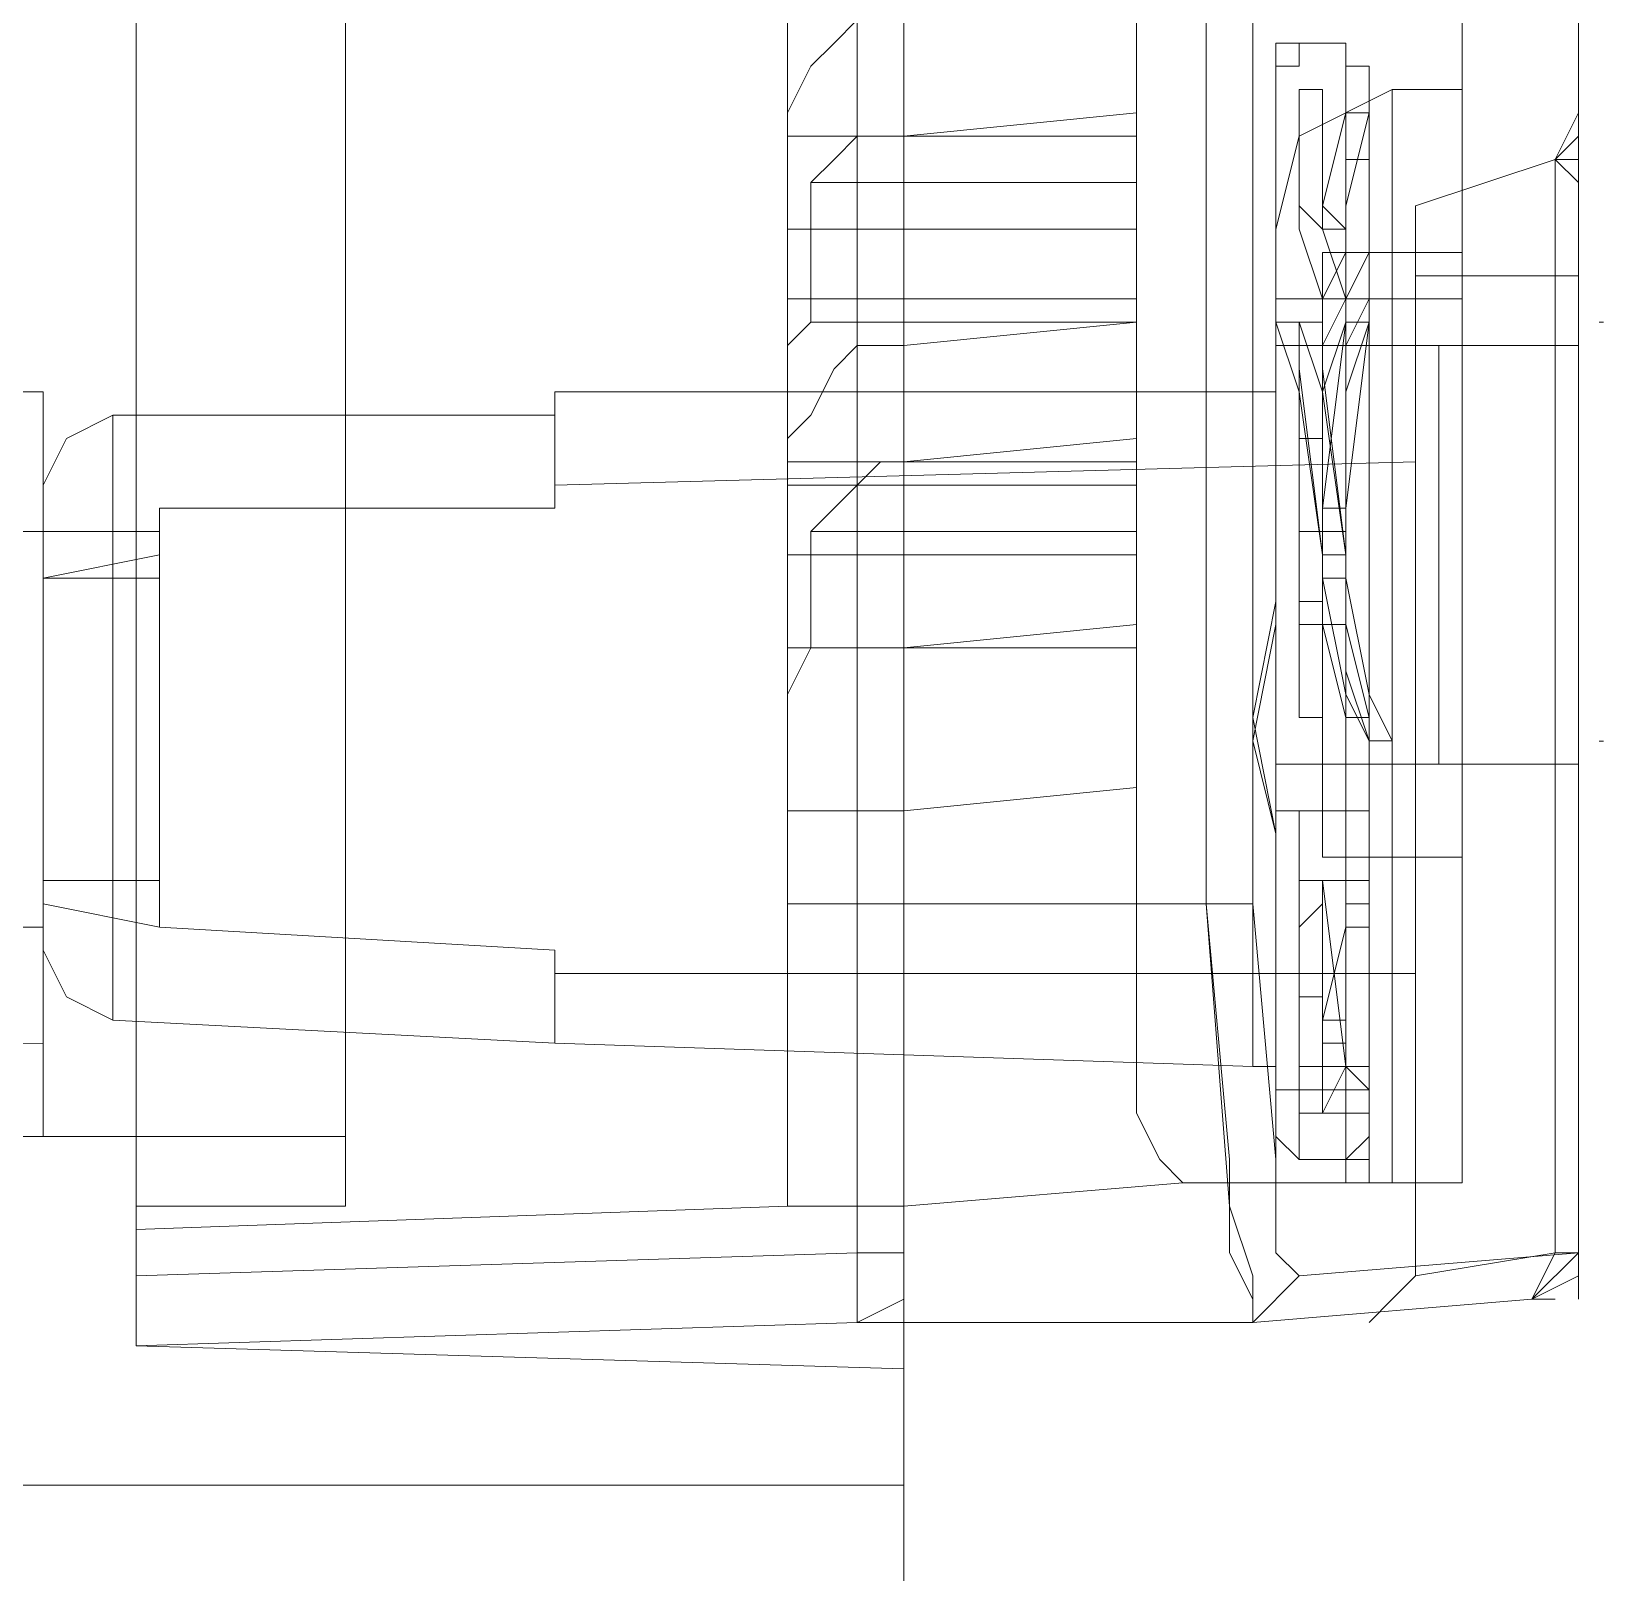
# Model space of a CAD drawing. Header units: millimetres. Extents: x -305 to 1353, y -289 to 1176.
# Drawn here: x -282.901 to -279.106, y 421.489 to 425.21 of the extents above; entities that cross this region are included whole.
import ezdxf

# ---------------------------------------------------------------- set-up
doc = ezdxf.new("R2010")
doc.units = ezdxf.units.MM
doc.header["$MEASUREMENT"] = 0
doc.layers.add('PDF_0', color=7, linetype='Continuous')

msp = doc.modelspace()

# ---------------------------------------------------------------- linework, layer by layer
at = {"layer": 'PDF_0', "lineweight": 18}
for points in [[(-280.7948, 474.5436), (-280.7948, 421.7559), (-280.7948, 421.6998), (-282.9287, 421.6998), (-282.9287, 421.7559), (-282.9287, 423.2722), (-297.5296, 423.2722), (-297.5296, 421.8121), (-297.5296, 421.6998), (-298.0912, 421.6998), (-298.0912, 421.8121), (-298.0912, 427.2593)], [(-279.8401, 472.0727), (-279.8963, 472.0166), (-279.9524, 471.7919), (-279.9524, 471.1181), (-279.9524, 423.1037), (-279.8963, 422.486), (-279.8963, 422.2613), (-279.8401, 422.2052), (-279.1662, 422.2613), (-279.1662, 423.4406), (-279.1662, 424.4515), (-279.1662, 424.6199), (-279.1662, 424.9007), (-279.1662, 425.013), (-279.1662, 424.9007), (-279.1662, 424.6199), (-279.1662, 424.7884), (-279.1662, 424.9007)], [(-279.9524, 471.1181), (-280.0647, 471.1181), (-280.0647, 423.1037), (-279.9524, 423.1037)], [(-279.1662, 424.9569), (-279.1662, 425.013), (-279.1662, 427.5401)], [(-280.2332, 425.35), (-280.7948, 425.35), (-280.2332, 425.4061), (-280.2332, 425.013), (-280.7948, 424.9569)], [(-279.1662, 425.013), (-279.1662, 425.013)], [(-280.7948, 424.5638), (-280.2332, 424.5638), (-280.2332, 424.1707), (-280.7948, 424.1707)], [(-280.2332, 424.5076), (-280.7948, 424.5076)], [(-279.1662, 424.4515), (-279.1662, 423.4406)], [(-280.2332, 423.7214), (-280.7948, 423.7214), (-280.2332, 423.7776), (-280.2332, 423.3845), (-280.7948, 423.3283)], [(-280.7948, 422.0929), (-279.9524, 422.0929), (-279.8401, 422.2052), (-279.8963, 422.2613), (-279.8963, 422.486), (-279.9524, 423.1037), (-280.0647, 423.1037), (-280.0086, 422.486), (-280.0086, 422.2613), (-279.9524, 422.149)], [(-279.9524, 422.0929), (-279.9524, 422.2052), (-280.0086, 422.3737), (-280.0647, 423.1037), (-280.7948, 423.1037)], [(-279.8401, 422.2052), (-279.9524, 422.0929), (-279.2785, 422.149), (-279.1662, 422.2613)], [(-279.1662, 422.149), (-279.1662, 422.2052), (-279.2785, 422.149), (-279.2224, 422.149)], [(-298.0912, 374.4154), (-298.0912, 368.9682), (-298.0912, 368.8559), (-297.5296, 368.8559), (-297.5296, 368.9682), (-297.5296, 370.3721), (-282.9287, 370.3721), (-282.9287, 368.912), (-282.9287, 368.8559), (-280.7948, 368.8559), (-280.7948, 368.912), (-280.7948, 421.6436), (-280.7948, 421.6998), (-282.9287, 421.6998), (-282.9287, 421.6436), (-282.9287, 420.1274), (-297.5296, 420.1274), (-297.5296, 421.6436), (-297.5296, 421.6998), (-298.0912, 421.6998), (-298.0912, 421.6436), (-298.0912, 416.1964)]]:
    msp.add_lwpolyline(points, dxfattribs=at)
at = {"layer": 'PDF_0', "lineweight": 0}
for points in [[(-279.447, 425.0692), (-279.447, 433.6612)], [(-280.2332, 432.5381), (-280.2332, 423.1037), (-280.2332, 422.5983), (-280.177, 422.486), (-280.1209, 422.4298), (-279.447, 422.4298), (-279.447, 423.216), (-279.447, 423.4406), (-279.5032, 423.4406), (-279.5032, 424.4515), (-279.447, 424.4515), (-279.6716, 424.4515), (-279.6155, 424.4515), (-279.5593, 424.4515), (-279.5032, 424.4515), (-279.5593, 424.4515), (-279.6155, 424.4515), (-279.6716, 424.4515), (-279.7278, 424.4515), (-279.7839, 424.4515), (-279.8401, 424.4515), (-279.8963, 424.4515), (-279.5593, 424.4515), (-279.2224, 424.4515), (-279.1662, 424.4515), (-279.2224, 424.4515), (-279.2224, 424.6199), (-279.5593, 424.6199)], [(-281.0756, 432.4258), (-281.0756, 422.3737), (-282.648, 422.3175)], [(-280.9071, 432.3135), (-280.9071, 422.2613), (-280.9071, 422.149), (-280.9071, 422.0929), (-282.648, 422.0367), (-280.7948, 421.9806)], [(-282.1425, 432.145), (-282.1425, 423.3283), (-282.1425, 422.3737), (-282.648, 422.3737)], [(-282.648, 427.2593), (-282.648, 422.0367)], [(-281.0194, 424.8446), (-280.9632, 424.9007), (-280.9071, 424.9569), (-280.8509, 424.9569), (-280.7948, 424.9569), (-280.2332, 425.013), (-280.2332, 424.9569), (-281.0756, 424.9569), (-281.0756, 425.013), (-281.0194, 425.1254), (-280.9632, 425.1815), (-280.9071, 425.2377)], [(-281.0756, 425.2377), (-281.0756, 425.1815), (-281.0756, 425.0692), (-281.0756, 424.9569), (-281.0756, 424.7323), (-280.2332, 424.7323)], [(-279.7839, 422.486), (-279.7278, 422.486), (-279.6716, 422.486), (-279.6716, 422.5421), (-279.6716, 422.6544), (-279.6716, 422.5421), (-279.7278, 422.486), (-279.6716, 422.5421), (-279.6716, 422.6544), (-279.6716, 422.7106), (-279.6716, 422.6544), (-279.6716, 424.9007), (-279.7278, 424.9007), (-279.7278, 425.0692), (-279.7278, 425.1815), (-279.8963, 425.1815), (-279.8963, 425.0692), (-279.8963, 424.9007), (-279.8963, 425.0692), (-279.8963, 425.1815)], [(-279.8963, 424.9007), (-279.8963, 424.9569), (-279.8963, 425.013), (-279.8963, 425.0692), (-279.8963, 425.1254), (-279.8401, 425.1254), (-279.8401, 425.1815), (-279.7278, 425.1815)], [(-279.8401, 425.1815), (-279.8401, 425.1815)], [(-279.6716, 424.9007), (-279.6716, 424.9569), (-279.6716, 425.013), (-279.6716, 425.0692), (-279.6716, 425.1254), (-279.7278, 425.1254), (-279.7278, 425.1815), (-279.7278, 425.0692), (-279.7278, 424.9007), (-279.7278, 422.6544), (-279.7278, 422.486), (-279.7278, 422.4298), (-279.6716, 422.4298), (-279.6716, 422.486), (-279.6716, 422.5421), (-279.6716, 422.5983), (-279.6716, 422.6544), (-279.7278, 422.6544), (-279.7278, 422.7106), (-279.7278, 422.6544), (-279.7278, 422.7106), (-279.7839, 422.5983), (-279.7278, 422.5983), (-279.7278, 422.6544), (-279.7278, 422.7106), (-279.7278, 422.7668), (-279.7839, 422.7668), (-279.7278, 422.7668)], [(-279.7278, 425.1815), (-279.7278, 425.1815)], [(-279.6155, 424.6761), (-279.6155, 425.0692), (-279.8401, 424.9569), (-279.8963, 424.7323), (-279.8963, 424.5638)], [(-279.6155, 422.4298), (-279.6155, 423.216), (-279.6155, 424.5638), (-279.7839, 424.5638), (-279.8963, 424.5638), (-279.8963, 424.4515), (-279.8963, 423.4406), (-279.8401, 423.4406), (-279.7839, 423.4406), (-279.7839, 423.216), (-279.7839, 423.4406), (-279.7839, 423.216), (-279.7839, 423.4406), (-279.7278, 423.4406), (-279.6716, 423.4406), (-279.7278, 423.4406), (-279.7839, 423.4406), (-279.7839, 424.4515), (-279.7839, 424.6761), (-279.6716, 424.6761), (-279.447, 424.6761), (-279.447, 424.9569), (-279.447, 425.0692), (-279.447, 425.013)], [(-279.8401, 425.0692), (-279.8401, 424.7323), (-279.7839, 424.5638), (-279.7278, 424.6761), (-279.7278, 425.013)], [(-279.7839, 425.0692), (-279.7839, 424.7323), (-279.7278, 424.5638), (-279.6716, 424.6761), (-279.6716, 425.013)], [(-279.6716, 423.4406), (-279.447, 423.4406), (-279.447, 424.4515), (-279.447, 424.6761), (-279.447, 424.9569), (-279.447, 425.0692), (-279.6155, 425.0692)], [(-279.447, 425.0692), (-279.447, 425.0692)], [(-279.1662, 425.013), (-279.1662, 425.013)], [(-281.0756, 424.9569), (-280.7948, 424.9569), (-280.7948, 424.4515), (-280.8509, 424.4515), (-280.9071, 424.4515), (-280.9632, 424.3953), (-281.0194, 424.283), (-281.0756, 424.2268), (-281.0756, 424.1145), (-281.0756, 423.9461), (-281.0756, 423.8337), (-281.0756, 423.7214), (-280.7948, 423.7214), (-281.0194, 423.7214)], [(-280.2332, 424.5638), (-280.2332, 424.7323), (-280.2332, 424.9569)], [(-279.1662, 424.9007), (-279.2224, 424.9007), (-279.1662, 424.9569)], [(-279.8963, 423.6653), (-279.8963, 424.9007), (-279.8963, 422.6544), (-279.8963, 423.3845)], [(-279.8963, 424.9007), (-279.8963, 424.9007)], [(-279.1662, 424.6199), (-279.1662, 424.8446), (-279.2224, 424.9007), (-279.2224, 424.7884), (-279.2224, 424.6199), (-279.1662, 424.6199), (-279.2224, 424.6199), (-279.2224, 424.7884), (-279.2224, 424.9007), (-279.5593, 424.7884), (-279.5593, 424.6199), (-279.5593, 424.4515), (-279.5593, 423.4406), (-279.5593, 422.2052), (-279.2224, 422.2613), (-279.2224, 423.4406)], [(-279.2224, 424.9007), (-279.2224, 424.9007)], [(-279.2224, 424.9007), (-279.2224, 424.9007)], [(-280.2332, 424.8446), (-281.0194, 424.8446), (-281.0194, 424.5076), (-280.7948, 424.5076)], [(-280.7948, 424.5638), (-281.0756, 424.5638), (-281.0756, 424.6761), (-281.0756, 424.7323)], [(-279.7839, 424.4515), (-279.7839, 424.6761), (-279.7839, 424.4515), (-279.7278, 424.4515), (-279.6716, 424.4515), (-279.6716, 424.6761), (-279.7839, 424.6761), (-279.6155, 424.6761), (-279.6155, 424.5638), (-279.447, 424.5638), (-279.447, 424.7323), (-279.447, 424.5638), (-279.447, 423.216), (-279.6716, 423.216)], [(-279.7839, 424.7323), (-279.7278, 424.7323)], [(-279.6155, 424.6761), (-279.6155, 424.6761)], [(-279.447, 424.6761), (-279.447, 424.6761)], [(-279.7278, 423.8899), (-279.6716, 423.6091), (-279.6155, 423.4968), (-279.6716, 423.6091), (-279.7278, 423.8899), (-279.7839, 423.8899), (-279.7278, 423.6091), (-279.6716, 423.4968), (-279.7278, 423.6653), (-279.7278, 423.9461), (-279.7278, 424.283), (-279.7278, 424.5076), (-279.7839, 424.3392), (-279.7839, 424.0022), (-279.7839, 424.3392), (-279.7278, 424.5076), (-279.7839, 424.0584), (-279.7839, 424.0022), (-279.7839, 424.3392), (-279.8401, 424.5076), (-279.8401, 424.4515), (-279.8401, 424.3392), (-279.7839, 423.9461), (-279.7278, 423.9461), (-279.7278, 424.4515), (-279.6716, 424.5638), (-279.6716, 424.5076), (-279.7278, 424.5076), (-279.7278, 424.5638), (-279.7839, 424.4515), (-279.7839, 423.9461), (-279.7278, 423.9461), (-279.7839, 424.3392), (-279.7839, 424.5076), (-279.8401, 424.5076), (-279.8963, 424.5076), (-279.8401, 424.3392), (-279.8401, 424.0022)], [(-279.7839, 423.8899), (-279.7839, 423.7776), (-279.7278, 423.7776), (-279.7278, 423.8899), (-279.7278, 423.7776), (-279.7839, 423.7776), (-279.7839, 423.8899), (-279.7278, 423.6091), (-279.6716, 423.4968), (-279.6155, 423.4968), (-279.6716, 423.4968), (-279.7278, 423.6653), (-279.7278, 423.9461), (-279.7278, 424.283), (-279.7278, 424.5076), (-279.7278, 424.5638), (-279.7839, 424.4515), (-279.7839, 423.9461), (-279.8401, 424.3953), (-279.8401, 424.5076), (-279.8963, 424.5076)], [(-279.7839, 424.0584), (-279.7278, 424.5076), (-279.6716, 424.5076), (-279.6716, 424.1707), (-279.6716, 424.5076), (-279.6716, 424.5638), (-279.7278, 424.4515), (-279.7278, 423.9461), (-279.7839, 424.3953), (-279.7839, 424.5076), (-279.8401, 424.5076)], [(-279.6716, 424.5638), (-279.7278, 424.5638), (-279.7839, 424.5638)], [(-280.2332, 424.0022), (-281.0194, 424.0022), (-280.9632, 424.0584), (-280.9071, 424.1145), (-280.8509, 424.1707), (-280.7948, 424.1707), (-281.0756, 424.1707), (-281.0756, 424.2268), (-281.0756, 424.3392), (-281.0756, 424.4515), (-281.0194, 424.5076)], [(-279.8401, 424.2268), (-279.8401, 424.0022), (-279.8401, 424.3392), (-279.8963, 424.5076), (-279.8401, 424.5076), (-279.7839, 424.3392), (-279.7839, 424.0022), (-279.8401, 424.0022), (-279.8401, 424.2268), (-279.8401, 423.8337), (-279.8401, 423.553), (-279.8401, 423.8337)], [(-279.7278, 424.0584), (-279.6716, 424.5076), (-279.7278, 424.3392), (-279.7278, 424.0022)], [(-279.9524, 422.7106), (-279.8963, 422.7106), (-279.8963, 422.6544), (-279.8963, 422.486), (-279.8963, 422.4298), (-279.8963, 423.4406), (-279.5593, 423.4406), (-279.2224, 423.4406), (-279.2224, 424.4515), (-279.2224, 423.4406), (-279.1662, 423.4406), (-279.2224, 423.4406), (-279.447, 423.4406), (-279.5032, 423.4406), (-279.5032, 424.4515), (-279.447, 424.4515), (-279.2224, 424.4515)], [(-279.447, 424.4515), (-279.447, 424.4515)], [(-279.1662, 424.4515), (-279.1662, 423.4406)], [(-279.9524, 424.3392), (-279.8963, 424.3392), (-279.8963, 424.3953)], [(-287.9829, 424.3392), (-282.8726, 424.3392), (-282.8726, 422.7668), (-287.9829, 422.7106)], [(-282.8726, 424.1145), (-282.8164, 424.2268), (-282.7041, 424.283), (-282.8164, 424.2268), (-282.8726, 424.1145), (-282.8726, 422.9914), (-282.8164, 422.8791), (-282.7041, 422.8229), (-282.7041, 424.283), (-281.6371, 424.283), (-281.6371, 424.0584), (-281.6371, 424.1145), (-279.5593, 424.1707), (-279.5593, 422.9352), (-281.6371, 422.9352), (-281.6371, 422.9914), (-282.5918, 423.0475), (-281.6371, 422.9914), (-281.6371, 422.7668), (-279.9524, 422.7106), (-279.9524, 424.3392), (-281.6371, 424.3392), (-281.6371, 424.283), (-282.7041, 424.283)], [(-281.6371, 424.283), (-281.6371, 424.3392), (-281.6371, 424.283)], [(-280.2332, 424.2268), (-280.7948, 424.1707), (-280.7948, 423.1037), (-280.7948, 422.5983), (-280.7948, 422.4298), (-280.7948, 422.3737), (-280.1209, 422.4298), (-280.177, 422.486), (-280.2332, 422.5983), (-280.2332, 423.1037)], [(-279.7839, 423.8337), (-279.7839, 423.553), (-279.7839, 423.8337), (-279.7839, 424.2268)], [(-281.0756, 424.1145), (-280.2332, 424.1145), (-280.2332, 424.1707)], [(-280.2332, 424.1145), (-280.2332, 423.9461), (-281.0756, 423.9461)], [(-282.5918, 424.0584), (-281.6371, 424.0584), (-282.5918, 424.0584), (-282.5918, 423.0475), (-282.5918, 423.1599), (-282.5918, 423.8899), (-282.8726, 423.8899)], [(-282.8726, 424.0022), (-285.512, 424.0022), (-285.512, 423.0475), (-282.8726, 423.0475)], [(-282.8726, 424.0022), (-282.8726, 423.8899)], [(-282.8726, 424.0022), (-282.5918, 424.0022), (-282.5918, 423.9461)], [(-281.0194, 424.0022), (-281.0194, 423.7214), (-281.0756, 423.6091), (-281.0756, 423.553), (-281.0756, 423.4406), (-281.0756, 423.3283), (-280.7948, 423.3283)], [(-280.2332, 423.7776), (-280.2332, 423.9461)], [(-279.7839, 423.9461), (-279.7839, 423.9461)], [(-279.7839, 423.9461), (-279.7839, 423.9461)], [(-279.7839, 423.9461), (-279.7278, 423.9461)], [(-279.7278, 423.9461), (-279.7278, 423.9461)], [(-279.7278, 423.9461), (-279.7278, 423.9461)], [(-282.8726, 423.1599), (-282.8726, 423.8899)], [(-279.8963, 423.7776), (-279.9524, 423.4968), (-279.8963, 423.2722), (-279.9524, 423.553), (-279.8963, 423.8337)], [(-279.6716, 423.8337), (-279.6716, 423.6091), (-279.6155, 423.4968)], [(-279.6716, 423.8337), (-279.6716, 423.6091), (-279.6155, 423.4968)], [(-279.8401, 423.553), (-279.8401, 423.6091), (-279.8401, 423.7776), (-279.7839, 423.7776)], [(-279.7839, 423.7776), (-279.7839, 423.7776)], [(-279.7278, 423.553), (-279.7839, 423.7776)], [(-279.7839, 423.7776), (-279.7839, 423.6091), (-279.7839, 423.553)], [(-279.7278, 423.7776), (-279.6716, 423.553)], [(-279.7839, 423.216), (-279.6716, 423.216), (-279.6716, 423.4406), (-279.6155, 423.4406), (-279.5593, 423.4406), (-279.5032, 423.4406), (-279.5593, 423.4406), (-279.6155, 423.4406), (-279.6716, 423.4406), (-279.7278, 423.4406), (-279.7839, 423.4406)], [(-279.7839, 423.4406), (-279.7839, 423.4406)], [(-279.447, 423.4406), (-279.447, 423.4406)], [(-279.447, 423.4406), (-279.447, 423.4406)], [(-279.2224, 423.4406), (-279.2224, 423.4406)], [(-279.8401, 423.3283), (-279.8963, 423.3283), (-279.7839, 423.3283), (-279.6716, 423.3283), (-279.6716, 422.6544), (-279.6716, 422.5983), (-279.6716, 422.6544), (-279.6716, 422.7106), (-279.6716, 423.1037), (-279.6716, 423.0475), (-279.6716, 423.1599), (-279.7278, 423.1599), (-279.7278, 423.0475), (-279.7278, 422.8229)], [(-279.7278, 422.7668), (-279.7278, 422.7106), (-279.7278, 422.7668), (-279.7278, 422.7106), (-279.7278, 422.7668), (-279.7839, 422.7668), (-279.7839, 422.7106), (-279.7278, 422.7106), (-279.7278, 422.6544), (-279.7839, 422.6544), (-279.7839, 422.7106), (-279.7839, 423.1599), (-279.8401, 423.1599), (-279.8401, 423.0475), (-279.7839, 423.1037), (-279.7839, 423.0475), (-279.7839, 423.1037), (-279.7839, 422.8791), (-279.8401, 422.8791), (-279.8401, 422.7668), (-279.8401, 422.9914), (-279.8401, 422.8791), (-279.7839, 422.8791), (-279.7839, 422.7106), (-279.7839, 422.6544), (-279.7839, 422.7106), (-279.7839, 422.6544), (-279.8401, 422.6544), (-279.8963, 422.6544), (-279.8963, 423.3283), (-279.7839, 423.3283)], [(-279.7839, 423.3283), (-279.7839, 423.3283)], [(-279.6716, 423.3283), (-279.6716, 423.3283)], [(-282.8726, 423.1037), (-282.8726, 423.1599)], [(-282.8726, 423.1599), (-282.5918, 423.1599)], [(-279.8401, 423.1599), (-279.8401, 423.1599)], [(-279.7839, 423.1599), (-279.8401, 423.1599)], [(-279.7839, 423.1599), (-279.8401, 423.1599)], [(-279.8401, 423.1599), (-279.8401, 423.0475)], [(-279.7839, 423.1599), (-279.8401, 423.1599)], [(-279.8401, 423.1037), (-279.8401, 423.0475), (-279.7839, 423.1037), (-279.7839, 423.1599), (-279.7839, 423.1037), (-279.7839, 423.1599), (-279.7839, 422.7106), (-279.7839, 422.5983), (-279.7839, 422.6544), (-279.7839, 422.7106), (-279.7839, 422.7668)], [(-279.7278, 423.1599), (-279.7839, 423.1599)], [(-279.7839, 423.1599), (-279.7839, 423.1599)], [(-279.7839, 423.1599), (-279.7839, 423.1599)], [(-279.7839, 423.1599), (-279.7839, 423.1599)], [(-279.7839, 423.1037), (-279.7839, 423.1599)], [(-279.7278, 422.7106), (-279.7839, 423.1599)], [(-279.7839, 423.1599), (-279.7839, 423.1599)], [(-279.7839, 423.1599), (-279.7839, 423.1599)], [(-279.7278, 423.1599), (-279.7278, 423.1599)], [(-279.7278, 422.7106), (-279.7278, 423.1599)], [(-279.6716, 423.1599), (-279.6716, 423.1599)], [(-279.6716, 423.1599), (-279.6716, 423.1599)], [(-282.8726, 423.1037), (-282.5918, 423.0475)], [(-280.7948, 422.4298), (-280.7948, 422.486), (-280.7948, 422.6544), (-280.7948, 423.1037), (-281.0194, 423.1037), (-281.0756, 423.1037)], [(-280.7948, 423.1037), (-280.7948, 423.1037)], [(-279.8401, 423.1037), (-279.8401, 422.8791)], [(-279.8401, 423.1037), (-279.8401, 423.1037)], [(-279.8401, 423.0475), (-279.8401, 423.1037)], [(-279.8401, 423.1037), (-279.8401, 423.1037)], [(-279.8401, 423.1037), (-279.8401, 423.1037)], [(-279.7839, 423.1037), (-279.7839, 423.1037)], [(-279.7839, 423.0475), (-279.7839, 423.1037)], [(-279.7839, 423.1037), (-279.7839, 423.1037)], [(-279.7839, 423.1037), (-279.7839, 423.1037)], [(-279.7839, 423.1037), (-279.7839, 423.1037)], [(-279.7839, 423.1037), (-279.7839, 423.1037)], [(-279.7839, 423.0475), (-279.7839, 423.1037)], [(-279.7278, 423.1037), (-279.7278, 422.7106)], [(-279.7278, 423.1037), (-279.7278, 423.1037)], [(-279.7278, 423.0475), (-279.7278, 423.1037)], [(-279.7278, 423.1037), (-279.7278, 423.1037)], [(-279.7278, 423.1037), (-279.7278, 423.1037)], [(-279.7278, 423.1037), (-279.7278, 423.1037)], [(-279.6716, 423.1037), (-279.6716, 423.1037)], [(-279.6716, 423.1037), (-279.6716, 423.1037)], [(-279.6716, 423.1037), (-279.6716, 422.7106)], [(-279.6716, 423.1037), (-279.6716, 423.1037)], [(-279.6716, 423.1037), (-279.6716, 423.1037)], [(-279.6716, 422.7106), (-279.6716, 423.1037)], [(-279.6716, 423.1037), (-279.6716, 423.1037)], [(-279.8401, 423.0475), (-279.8401, 423.0475)], [(-279.8401, 423.0475), (-279.8401, 423.0475)], [(-279.8401, 423.0475), (-279.8401, 423.0475)], [(-279.8401, 423.0475), (-279.8401, 423.0475)], [(-279.7839, 422.7106), (-279.7839, 423.0475)], [(-279.7839, 422.8229), (-279.7278, 423.0475)], [(-279.7839, 423.0475), (-279.7839, 423.0475)], [(-279.7278, 423.0475), (-279.7278, 423.0475)], [(-279.7278, 423.0475), (-279.7278, 423.0475)], [(-279.6716, 423.0475), (-279.6716, 423.0475)], [(-279.6716, 423.0475), (-279.6716, 423.0475)], [(-279.6716, 423.0475), (-279.6716, 423.0475)], [(-279.6716, 423.0475), (-279.6716, 423.0475)], [(-279.6716, 423.0475), (-279.6716, 423.0475)], [(-282.8726, 422.9914), (-282.8164, 422.8791), (-282.7041, 422.8229), (-281.6371, 422.7668), (-282.7041, 422.8229)], [(-279.8401, 422.9914), (-279.8401, 422.7668)], [(-279.8401, 422.9914), (-279.8401, 422.9914)], [(-279.8401, 422.8791), (-279.8401, 422.9914)], [(-279.8401, 422.9914), (-279.8401, 422.9914)], [(-279.8401, 422.9914), (-279.8401, 422.9914)], [(-279.8401, 422.8791), (-279.8401, 422.7106)], [(-279.8401, 422.8791), (-279.8401, 422.8791)], [(-279.8401, 422.7668), (-279.8401, 422.8791)], [(-279.8401, 422.8791), (-279.8401, 422.8791)], [(-279.8401, 422.8791), (-279.8401, 422.8791)], [(-279.8401, 422.8791), (-279.8401, 422.8791)], [(-279.8401, 422.8791), (-279.8401, 422.8791)], [(-279.8401, 422.8791), (-279.8401, 422.8791)], [(-279.7839, 422.8791), (-279.7839, 422.8791)], [(-279.7839, 422.8791), (-279.7839, 422.8791)], [(-279.7278, 422.8229), (-279.7278, 422.8229)], [(-279.7278, 422.8229), (-279.7278, 422.8229)], [(-282.8726, 422.7668), (-282.8726, 422.5421), (-283.3218, 422.5421)], [(-281.6371, 422.7668), (-281.6371, 422.7668)], [(-279.8401, 422.7668), (-279.8401, 422.7668)], [(-279.8401, 422.7668), (-279.8401, 422.7668)], [(-279.7278, 422.7668), (-279.7278, 422.7668)], [(-279.7278, 422.7668), (-279.7278, 422.7668)], [(-279.7278, 422.7668), (-279.7278, 422.7106)], [(-279.7278, 422.7668), (-279.7278, 422.7668)], [(-279.8401, 422.7106), (-279.8401, 422.6544)], [(-279.7278, 422.6544), (-279.7278, 422.7106), (-279.7839, 422.5983), (-279.7839, 422.7106), (-279.8401, 422.7106), (-279.8401, 422.6544), (-279.8401, 422.5983), (-279.7839, 422.5983), (-279.7839, 422.6544), (-279.7839, 422.5983), (-279.7839, 422.6544), (-279.7839, 422.5983), (-279.7839, 422.6544), (-279.7839, 422.5983), (-279.7278, 422.5983), (-279.7278, 422.6544), (-279.6716, 422.6544)], [(-279.7839, 422.6544), (-279.7839, 422.7106)], [(-279.7839, 422.7106), (-279.7839, 422.7106)], [(-279.7278, 422.7106), (-279.7278, 422.7106)], [(-279.6716, 422.6544), (-279.7278, 422.7106)], [(-279.7278, 422.6544), (-279.7278, 422.7106)], [(-279.7278, 422.7106), (-279.7278, 422.6544)], [(-279.6716, 422.7106), (-279.7278, 422.7106)], [(-279.7278, 422.7106), (-279.7278, 422.7106)], [(-279.6716, 422.7106), (-279.6716, 422.7106)], [(-279.6716, 422.6544), (-279.6716, 422.7106)], [(-279.6716, 422.6544), (-279.6716, 422.7106)], [(-279.6716, 422.7106), (-279.6716, 422.6544)], [(-279.8963, 422.6544), (-279.8963, 422.6544)], [(-279.8401, 422.6544), (-279.8401, 422.5421), (-279.8401, 422.486), (-279.8963, 422.5421), (-279.8963, 422.6544), (-279.8963, 422.5421), (-279.8401, 422.486), (-279.7839, 422.486), (-279.7278, 422.486)], [(-279.8401, 422.6544), (-279.8401, 422.5983)], [(-279.7839, 422.5983), (-279.7839, 422.6544)], [(-279.7839, 422.6544), (-279.7839, 422.6544)], [(-279.7278, 422.6544), (-279.7278, 422.6544)], [(-279.7278, 422.5983), (-279.7278, 422.6544)], [(-279.7278, 422.6544), (-279.7278, 422.5983)], [(-279.7278, 422.6544), (-279.7278, 422.5983)], [(-279.7278, 422.4298), (-279.7278, 422.486), (-279.7278, 422.6544)], [(-279.6716, 422.5983), (-279.6716, 422.6544)], [(-279.6716, 422.6544), (-279.6716, 422.6544)], [(-279.6716, 422.6544), (-279.6716, 422.5983)], [(-279.8401, 422.5983), (-279.7839, 422.5983)], [(-279.8401, 422.5983), (-279.8401, 422.5983)], [(-279.8401, 422.5983), (-279.8401, 422.5983)], [(-279.8401, 422.5983), (-279.8401, 422.5983)], [(-279.8401, 422.5983), (-279.8401, 422.5983)], [(-279.7839, 422.5983), (-279.7839, 422.5983)], [(-279.7839, 422.5983), (-279.7839, 422.5983)], [(-279.7839, 422.5983), (-279.7839, 422.5983)], [(-279.7839, 422.5983), (-279.7839, 422.5983)], [(-279.7839, 422.5983), (-279.7839, 422.5983)], [(-279.7839, 422.5983), (-279.7839, 422.5983)], [(-279.7839, 422.5983), (-279.7839, 422.5983)], [(-279.7839, 422.5983), (-279.7839, 422.5983)], [(-279.7839, 422.5983), (-279.7839, 422.5983)], [(-279.7839, 422.5983), (-279.7839, 422.5983)], [(-279.7839, 422.5983), (-279.7839, 422.5983)], [(-279.7278, 422.5983), (-279.7278, 422.5983)], [(-279.7278, 422.5983), (-279.7278, 422.5983)], [(-279.7278, 422.5983), (-279.7278, 422.5983)], [(-279.7278, 422.5983), (-279.7278, 422.5983)], [(-279.7278, 422.5983), (-279.7278, 422.5983)], [(-279.7278, 422.5983), (-279.7278, 422.5983)], [(-279.6716, 422.5983), (-279.7278, 422.5983)], [(-279.7278, 422.5983), (-279.7278, 422.5983)], [(-279.7278, 422.5983), (-279.6716, 422.5983)], [(-279.7278, 422.5983), (-279.7278, 422.5983)], [(-279.6716, 422.5983), (-279.6716, 422.5983)], [(-279.6716, 422.5983), (-279.6716, 422.5983)], [(-279.6716, 422.5983), (-279.6716, 422.5983)], [(-279.6716, 422.5983), (-279.6716, 422.5983)], [(-287.9267, 422.5421), (-282.648, 422.5421), (-282.1425, 422.5421)], [(-279.7839, 422.486), (-279.7839, 422.486)], [(-279.8401, 422.4298), (-279.8401, 422.4298)], [(-279.7278, 422.4298), (-279.7278, 422.4298)], [(-281.0194, 422.3737), (-280.7948, 422.3737), (-281.0194, 422.3737), (-281.0756, 422.3737), (-281.0194, 422.3737), (-280.7948, 422.3737), (-280.8509, 422.3737)], [(-280.7948, 422.149), (-280.9071, 422.0929), (-280.9071, 422.2613), (-280.7948, 422.2613), (-280.9071, 422.2613), (-282.648, 422.2052)], [(-280.9071, 422.2613), (-280.7948, 422.2613)], [(-279.2785, 422.149), (-279.2224, 422.2613), (-279.1662, 422.2613), (-279.1662, 422.2052), (-279.1662, 422.2613)], [(-279.6716, 422.0929), (-279.6155, 422.149), (-279.5593, 422.2052)], [(-279.5593, 422.2052), (-279.5593, 422.2052)], [(-280.9071, 422.0929), (-280.7948, 422.149), (-280.9071, 422.0929), (-280.7948, 422.0929)], [(-279.9524, 422.149), (-279.9524, 422.0929)], [(-280.9071, 422.0929), (-280.9071, 422.0929)], [(-282.648, 422.0367), (-282.648, 422.0367)]]:
    msp.add_lwpolyline(points, dxfattribs=at)
for points in [[(-279.8401, 425.0692), (-279.7839, 425.0692), (-279.7839, 424.7884), (-279.7278, 424.7323), (-279.7278, 424.7884), (-279.6716, 425.013), (-279.7278, 425.013), (-279.7839, 424.7884), (-279.7839, 424.7323), (-279.8401, 424.7884)], [(-279.7278, 425.013), (-279.7839, 424.7884), (-279.7839, 424.7323), (-279.8401, 424.7884), (-279.8401, 425.0692), (-279.8401, 424.7323), (-279.7839, 424.5638), (-279.7278, 424.6761)], [(-279.7839, 425.0692), (-279.7839, 424.7323), (-279.7278, 424.5638), (-279.6716, 424.6761), (-279.6716, 425.013), (-279.7278, 424.7884), (-279.7278, 424.7323), (-279.7839, 424.7884)], [(-279.1662, 425.013), (-279.2224, 424.9007)], [(-279.2224, 424.9007), (-279.1662, 425.013)], [(-280.7948, 424.4515), (-280.2332, 424.5076)], [(-279.7278, 424.0584), (-279.6716, 424.5076), (-279.7278, 424.3392), (-279.7278, 424.0022)], [(-279.6716, 424.4515), (-279.7278, 424.4515), (-279.7839, 424.4515), (-279.7278, 424.4515), (-279.6716, 424.4515), (-279.6155, 424.4515), (-279.5593, 424.4515), (-279.5032, 424.4515), (-279.5593, 424.4515), (-279.6155, 424.4515)], [(-279.8401, 423.8337), (-279.8401, 424.2268), (-279.7839, 424.2268), (-279.7839, 423.8337)], [(-279.7839, 424.0022), (-279.7278, 424.0022), (-279.7278, 424.0584), (-279.7839, 424.0584)], [(-282.5918, 423.9461), (-282.8726, 423.8899)], [(-279.7839, 423.553), (-279.7839, 423.6091), (-279.7839, 423.7776), (-279.8401, 423.7776), (-279.8401, 423.6091), (-279.8401, 423.553)], [(-279.7278, 423.553), (-279.6716, 423.553), (-279.7278, 423.7776), (-279.7839, 423.7776)], [(-279.7278, 423.553), (-279.7839, 423.7776)], [(-279.7278, 423.7776), (-279.6716, 423.553)], [(-279.8401, 422.6544), (-279.8401, 422.5421), (-279.8401, 422.486), (-279.6716, 422.486), (-279.6716, 422.5421), (-279.6716, 422.6544), (-279.6716, 423.3283), (-279.8401, 423.3283)], [(-282.8726, 423.1599), (-282.5918, 423.1599)], [(-279.7839, 423.1599), (-279.7278, 423.1599), (-279.7278, 422.7106)], [(-279.7839, 423.1599), (-279.7278, 423.1599)], [(-279.6716, 423.1599), (-279.7278, 423.1599), (-279.6716, 423.1599), (-279.6716, 423.0475)], [(-280.7948, 423.1037), (-281.0194, 423.1037), (-281.0756, 423.1037), (-281.0194, 423.1037)], [(-279.7278, 423.1037), (-279.6716, 423.1037), (-279.6716, 423.0475), (-279.7278, 423.0475)], [(-279.6716, 423.0475), (-279.6716, 423.1037)], [(-279.6716, 423.0475), (-279.6716, 423.1037)], [(-279.7278, 423.0475), (-279.7278, 422.8229)], [(-279.7839, 422.8229), (-279.7278, 422.8229)], [(-279.7839, 422.7106), (-279.7839, 422.6544)], [(-279.7278, 422.6544), (-279.7278, 422.7106), (-279.7278, 422.6544), (-279.7278, 422.5983), (-279.7278, 422.6544), (-279.7278, 422.5983)], [(-279.8401, 422.4298), (-279.8963, 422.4298), (-279.8963, 422.486), (-279.8963, 422.5421), (-279.8963, 422.5983), (-279.8963, 422.6544), (-279.8963, 422.486), (-279.8963, 422.4298), (-279.7278, 422.4298)], [(-279.8401, 422.5983), (-279.7839, 422.5983), (-279.7278, 422.5983), (-279.7839, 422.5983)]]:
    msp.add_lwpolyline(points, close=True, dxfattribs=at)
at = {"layer": 'PDF_0', "lineweight": 18}
for points in [[(-279.1162, 424.5078), (-279.1128, 424.5078), (-279.1093, 424.5079), (-279.1059, 424.5079)], [(-279.1056, 423.4965), (-279.109, 423.4965), (-279.1126, 423.4966), (-279.1161, 423.4966)]]:
    msp.add_open_spline(points, degree=3, dxfattribs=at)

doc.saveas('drawing.dxf')
